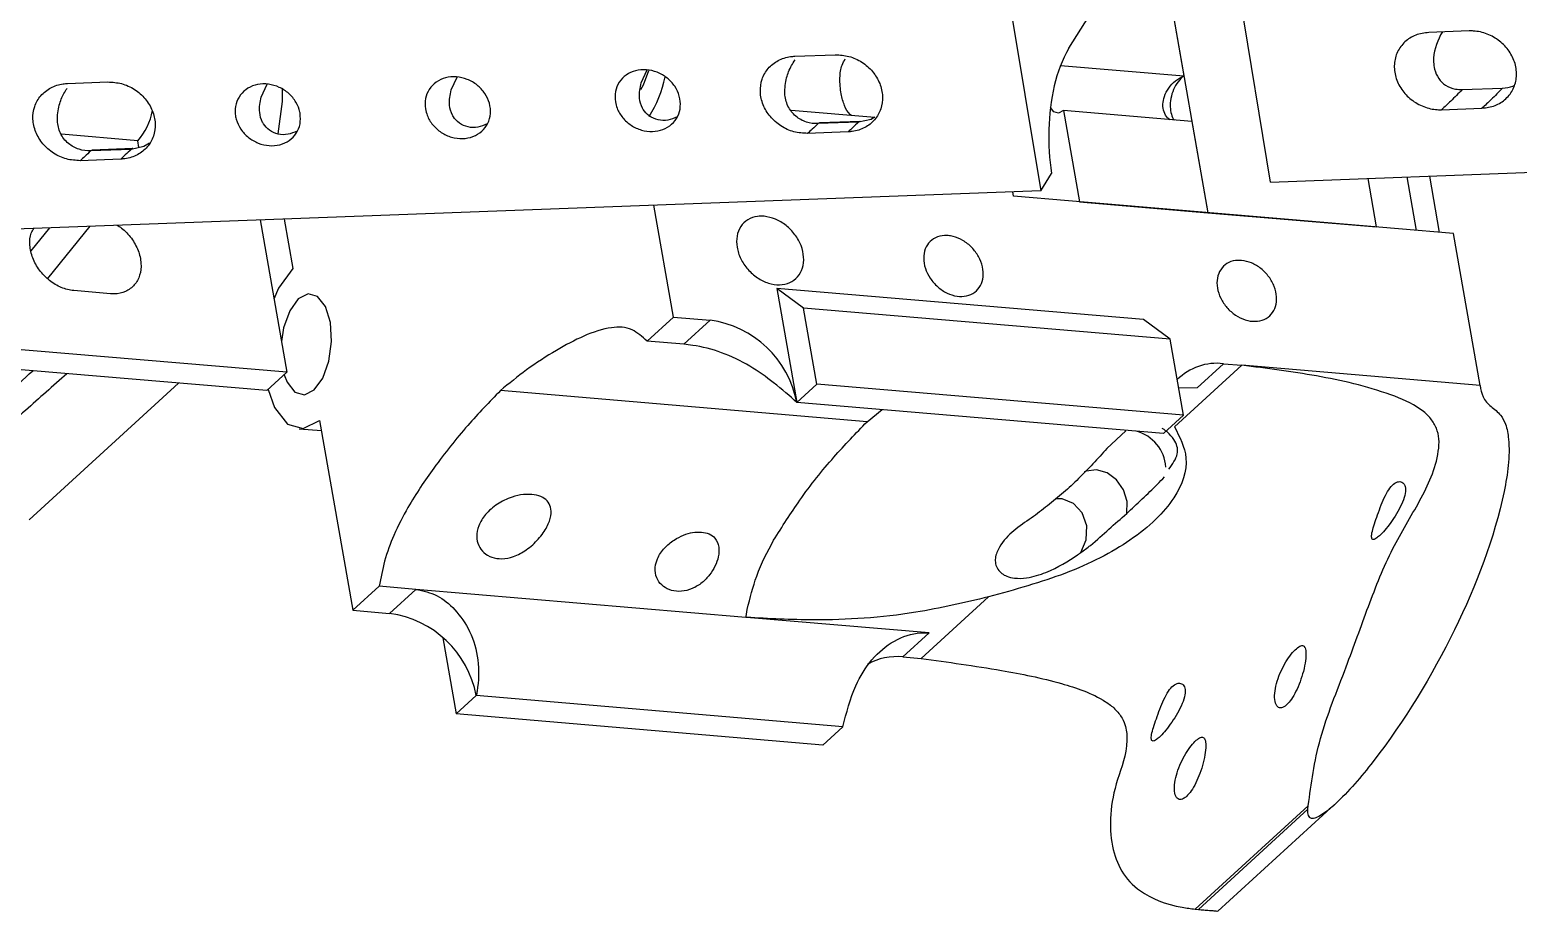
# Model space of a CAD drawing. Header units: millimetres. Extents: x -294 to 2792, y 5 to 1659.
# Drawn here: x 711.08 to 718.12, y 552.69 to 556.86 of the extents above; entities that cross this region are included whole.
import ezdxf

# ---------------------------------------------------------------- set-up
doc = ezdxf.new("R2010")
doc.units = ezdxf.units.MM
doc.layers.get('0').update_dxf_attribs({"lineweight": 18})

msp = doc.modelspace()

# ---------------------------------------------------------------- linework, layer by layer
at = {"color": 7, "linetype": 'Continuous', "lineweight": 25}
for p, q in [((715.9921, 556.7735), (716.4204, 557.4581)), ((716.4174, 557.3133), (716.6486, 555.995)), ((716.428, 557.2525), (716.5351, 556.6418)), ((715.7077, 557.0115), (715.8589, 556.099)), ((716.9455, 556.1397), (716.7997, 557.0195)), ((717.8841, 556.8543), (717.6931, 556.8472)), ((717.7576, 556.8496), (717.749, 556.8354)), ((714.6964, 556.7349), (714.8875, 556.7421)), ((715.9524, 556.6912), (716.5351, 556.6418)), ((711.2582, 556.6061), (711.4492, 556.6132)), ((713.0723, 556.5753), (713.1002, 556.6364)), ((713.9701, 556.6089), (713.998, 556.6701)), ((712.1745, 556.5417), (712.2023, 556.6025)), ((717.8512, 556.5774), (718.0422, 556.5846)), ((714.6785, 556.4806), (715.0743, 556.4471)), ((715.9663, 556.4776), (716.0419, 556.0465)), ((716.573, 556.4262), (715.9663, 556.4776)), ((717.7536, 556.4822), (717.9446, 556.4893)), ((714.9973, 556.4234), (714.8063, 556.4162)), ((715.0047, 556.427), (714.8137, 556.4198)), ((716.573, 556.4262), (716.6486, 555.995)), ((711.5906, 556.3351), (711.2295, 556.3657)), ((711.5963, 556.3027), (711.5906, 556.3351)), ((714.948, 556.377), (714.7569, 556.3699)), ((711.5591, 556.2945), (711.368, 556.2874)), ((711.5665, 556.2982), (711.3755, 556.291)), ((716.9455, 556.1397), (720.7658, 556.2828)), ((711.5097, 556.2482), (711.3187, 556.241)), ((715.8589, 556.099), (715.9099, 556.1804)), ((717.446, 555.9274), (717.4058, 556.1569)), ((717.6352, 555.9114), (717.5909, 556.1639)), ((717.7441, 555.9021), (717.6975, 556.1679)), ((715.8589, 556.099), (710.5105, 555.8986)), ((715.73, 556.0729), (715.7263, 556.094)), ((717.8098, 555.8966), (715.73, 556.0729)), ((714.1228, 555.5013), (714.0299, 556.0304)), ((716.0419, 556.0465), (716.6486, 555.995)), ((716.6486, 555.995), (717.446, 555.9274)), ((711.0866, 555.8151), (711.1746, 555.9234)), ((711.1648, 555.6832), (711.3656, 555.9306)), ((712.1685, 555.9607), (712.2949, 555.2401)), ((712.2832, 555.965), (712.3241, 555.7314)), ((717.9359, 555.178), (717.8098, 555.8966)), ((712.2949, 555.2401), (707.4418, 555.6515)), ((711.4613, 555.6116), (711.288, 555.6263)), ((714.6112, 555.6369), (714.7057, 555.0979)), ((716.3444, 555.4899), (714.6112, 555.6369)), ((714.7374, 555.5439), (714.6112, 555.6369)), ((712.2002, 555.1534), (707.3471, 555.5649)), ((713.9984, 555.3875), (714.1228, 555.5013)), ((714.1228, 555.5013), (714.2961, 555.4866)), ((714.1717, 555.3728), (714.2961, 555.4866)), ((716.4706, 555.3969), (714.7374, 555.5439)), ((714.8004, 555.1846), (714.7374, 555.5439)), ((716.4706, 555.3969), (716.3444, 555.4899)), ((714.1717, 555.3728), (713.9984, 555.3875)), ((716.5337, 555.0376), (716.4706, 555.3969)), ((716.7226, 555.2809), (716.5983, 555.1671)), ((716.7226, 555.2809), (716.8093, 555.2735)), ((712.2949, 555.2401), (712.2002, 555.1534)), ((716.8093, 555.2735), (716.491, 554.9822)), ((717.9359, 555.178), (716.8093, 555.2735)), ((711.7832, 555.1887), (711.0765, 554.5419)), ((715.0379, 555.0065), (713.3046, 555.1534)), ((714.7057, 555.0979), (714.8004, 555.1846)), ((716.5337, 555.0376), (714.8004, 555.1846)), ((716.5983, 555.1671), (716.5113, 555.1651)), ((716.439, 554.951), (714.7057, 555.0979)), ((715.0379, 555.0065), (715.1089, 555.0637)), ((712.4501, 555.0128), (712.6077, 554.1146)), ((716.439, 554.951), (716.5337, 555.0376)), ((712.3533, 554.9735), (712.4586, 554.9646)), ((716.2616, 554.9636), (716.1705, 554.8802)), ((712.6077, 554.1146), (712.732, 554.2284)), ((712.9053, 554.2137), (712.732, 554.2284)), ((712.781, 554.0999), (712.9053, 554.2137)), ((714.4652, 554.0814), (712.9053, 554.2137)), ((715.6124, 554.1781), (715.2942, 553.8868)), ((712.6077, 554.1146), (712.781, 554.0999)), ((714.4652, 554.0814), (714.4658, 554.0856)), ((714.4687, 554.0811), (714.4652, 554.0814)), ((714.4658, 554.0856), (714.4714, 554.1186)), ((715.3319, 554.0079), (714.4687, 554.0811)), ((715.3319, 554.0079), (715.2075, 553.8941)), ((713.0331, 553.9844), (713.033, 553.9838)), ((713.033, 553.9838), (713.096, 553.6245)), ((715.2075, 553.8941), (715.2942, 553.8868)), ((713.096, 553.6245), (713.1907, 553.7112)), ((714.9239, 553.5642), (713.1907, 553.7112)), ((714.8292, 553.4776), (713.096, 553.6245)), ((714.8292, 553.4776), (714.9239, 553.5642)), ((717.1234, 553.1904), (716.589, 552.7012)), ((717.1219, 553.1737), (716.6041, 552.6997)), ((716.6966, 552.6915), (717.2479, 553.1961)), ((717.1219, 553.1737), (717.1234, 553.1904)), ((716.589, 552.7012), (716.6041, 552.6997))]:
    msp.add_line(p, q, dxfattribs=at)
for points in [[(713.9683, 556.5778), (713.9806, 556.5994), (714.006, 556.6669)], [(712.2731, 556.5832), (712.2734, 556.5202), (712.2531, 556.3674)], [(715.9663, 556.4776), (715.9431, 556.4659), (715.9206, 556.4724), (715.9045, 556.4917)], [(714.8137, 556.4198), (714.8132, 556.4198), (714.8063, 556.4162)], [(715.0727, 556.4461), (715.057, 556.4365), (714.9973, 556.4234), (714.9973, 556.4234)], [(715.0047, 556.427), (715.0042, 556.427), (714.9973, 556.4234)], [(711.3755, 556.291), (711.3749, 556.291), (711.368, 556.2874)], [(711.6456, 556.3241), (711.6188, 556.3076), (711.5591, 556.2945), (711.5591, 556.2945)], [(711.5665, 556.2982), (711.5659, 556.2981), (711.5591, 556.2945)], [(712.3241, 555.7314), (712.2564, 555.6377), (712.2341, 555.5868)], [(712.5008, 555.4761), (712.4777, 555.5507), (712.4408, 555.5981), (712.3957, 555.611), (712.3493, 555.5877), (712.3087, 555.5314), (712.2801, 555.451), (712.2694, 555.3853)], [(712.2828, 555.229), (712.2966, 555.1935), (712.3335, 555.1461), (712.3786, 555.1331), (712.4249, 555.1565), (712.4656, 555.2127), (712.4942, 555.2932), (712.5066, 555.3857), (712.5008, 555.4761)], [(712.2062, 555.1589), (712.2363, 555.0744), (712.2978, 554.9955), (712.3729, 554.9738), (712.4501, 555.0128)], [(716.2652, 554.5725), (716.2667, 554.629), (716.25, 554.6848), (716.2174, 554.7323), (716.173, 554.7654), (716.123, 554.7795), (716.0738, 554.7729), (716.0647, 554.7692)], [(716.0478, 554.3874), (716.0737, 554.4477), (716.0763, 554.5141), (716.0552, 554.5752), (716.0139, 554.6203), (715.9597, 554.6418), (715.9282, 554.6421)]]:
    msp.add_lwpolyline(points, dxfattribs=at)
for centre, radius, start, end in [((716.5522, 556.4524), 0.6456, 150.17733, 167.22463), ((713.5231, 556.7535), 0.5718, 327.89798, 348.30018), ((717.0574, 556.353), 1.1604, 167.95001, 188.54998), ((711.3697, 556.5299), 0.2946, 318.5861, 349.84789), ((714.2308, 555.0075), 0.4835, 10.77255, 82.23768), ((716.6909, 555.0186), 0.2642, 83.10044, 134.95817), ((716.2594, 554.777), 0.1919, 4.51208, 74.35372), ((712.7157, 553.6208), 0.4835, 10.77255, 82.23768), ((715.178, 553.6169), 0.2788, 83.92376, 119.72498)]:
    msp.add_arc(centre, radius, start, end, dxfattribs=at)
for points, knots in [([(717.6931, 556.8472), (717.672, 556.8444), (717.6297, 556.8387), (717.5777, 556.8051), (717.5419, 556.7572), (717.5267, 556.6984), (717.5336, 556.6359), (717.5619, 556.5766), (717.6084, 556.5273), (717.6678, 556.4936), (717.7187, 556.4819), (717.7469, 556.4821), (717.7536, 556.4822)], [0, 0, 0, 0, 0.0642331, 0.1284662, 0.1926992, 0.2569323, 0.3211654, 0.3853985, 0.4496316, 0.5138647, 0.5780977, 0.5982268, 0.5982268, 0.5982268, 0.5982268]), ([(717.749, 556.8354), (717.7306, 556.7963), (717.7081, 556.7484), (717.7183, 556.6846), (717.7202, 556.673)], [0, 0, 0, 0, 0.1411819, 0.1725148, 0.1725148, 0.1725148, 0.1725148]), ([(717.9446, 556.4893), (717.9658, 556.4921), (718.0081, 556.4978), (718.06, 556.5314), (718.0958, 556.5794), (718.1111, 556.6381), (718.1042, 556.7006), (718.0759, 556.7599), (718.0294, 556.8092), (717.97, 556.8429), (717.9191, 556.8546), (717.8909, 556.8544), (717.8841, 556.8543)], [0, 0, 0, 0, 0.0642331, 0.1284662, 0.1926992, 0.2569323, 0.3211654, 0.3853985, 0.4496316, 0.5138647, 0.5780977, 0.5982268, 0.5982268, 0.5982268, 0.5982268]), ([(714.7569, 556.3699), (714.7351, 556.3711), (714.6915, 556.3735), (714.6291, 556.4028), (714.578, 556.4475), (714.5435, 556.5045), (714.5298, 556.5667), (714.5382, 556.6273), (714.5679, 556.6795), (714.6154, 556.7172), (714.6619, 556.7325), (714.6898, 556.7344), (714.6964, 556.7349)], [0, 0, 0, 0, 0.0642267, 0.1284535, 0.1926802, 0.2569068, 0.3211333, 0.3853599, 0.4495865, 0.5138132, 0.5780399, 0.5981669, 0.5981669, 0.5981669, 0.5981669]), ([(714.6578, 556.6326), (714.6608, 556.6424), (714.6707, 556.6758), (714.6864, 556.7002), (714.6975, 556.7174)], [0, 0, 0, 0, 0.02773888, 0.09448899, 0.09448899, 0.09448899, 0.09448899]), ([(714.8875, 556.7421), (714.9093, 556.7408), (714.9529, 556.7384), (715.0153, 556.7091), (715.0664, 556.6644), (715.1009, 556.6075), (715.1146, 556.5453), (715.1062, 556.4846), (715.0765, 556.4324), (715.029, 556.3947), (714.9826, 556.3794), (714.9546, 556.3775), (714.948, 556.377)], [0, 0, 0, 0, 0.0642267, 0.1284533, 0.19268, 0.2569067, 0.3211334, 0.38536, 0.4495865, 0.5138131, 0.5780397, 0.5981669, 0.5981669, 0.5981669, 0.5981669]), ([(714.9642, 556.4564), (714.9623, 556.4576), (714.9457, 556.4684), (714.9301, 556.5009), (714.9129, 556.5588), (714.9074, 556.6264), (714.9135, 556.6855), (714.9291, 556.7126), (714.9344, 556.722)], [0, 0, 0, 0, 0.0075031, 0.0666627, 0.1284808, 0.2020012, 0.2583117, 0.2877524, 0.2877524, 0.2877524, 0.2877524]), ([(711.4492, 556.6132), (711.471, 556.612), (711.5146, 556.6096), (711.577, 556.5803), (711.6282, 556.5356), (711.6626, 556.4786), (711.6764, 556.4164), (711.668, 556.3558), (711.6383, 556.3036), (711.5907, 556.2659), (711.5443, 556.2506), (711.5164, 556.2487), (711.5097, 556.2482)], [0, 0, 0, 0, 0.0642267, 0.1284533, 0.19268, 0.2569067, 0.3211334, 0.38536, 0.4495865, 0.5138131, 0.5780397, 0.5981669, 0.5981669, 0.5981669, 0.5981669]), ([(712.9503, 556.4858), (712.9492, 556.5023), (712.9472, 556.5353), (712.9663, 556.58), (712.9996, 556.6146), (713.0448, 556.6354), (713.0966, 556.64), (713.1491, 556.6279), (713.1964, 556.6004), (713.2332, 556.5606), (713.2554, 556.513), (713.2603, 556.463), (713.2475, 556.4162), (713.2185, 556.378), (713.1764, 556.3525), (713.1261, 556.3427), (713.0731, 556.3497), (713.0235, 556.3727), (712.9831, 556.409), (712.9588, 556.4491), (712.9526, 556.4756), (712.9503, 556.4858)], [0, 0, 0, 0, 0.05141, 0.1028201, 0.1542301, 0.2056402, 0.2570502, 0.3084602, 0.3598702, 0.4112802, 0.4626903, 0.5141003, 0.5655104, 0.6169204, 0.6683304, 0.7197404, 0.7711505, 0.8225605, 0.8739705, 0.9253805, 0.9575572, 0.9575572, 0.9575572, 0.9575572]), ([(713.848, 556.5195), (713.847, 556.5359), (713.8449, 556.5689), (713.864, 556.6136), (713.8973, 556.6483), (713.9426, 556.6691), (713.9944, 556.6737), (714.0469, 556.6615), (714.0942, 556.634), (714.131, 556.5942), (714.1531, 556.5466), (714.1581, 556.4966), (714.1453, 556.4499), (714.1162, 556.4116), (714.0742, 556.3861), (714.0238, 556.3763), (713.9709, 556.3833), (713.9213, 556.4063), (713.8809, 556.4427), (713.8566, 556.4827), (713.8504, 556.5092), (713.848, 556.5195)], [0, 0, 0, 0, 0.05141, 0.1028201, 0.1542301, 0.2056402, 0.2570502, 0.3084602, 0.3598702, 0.4112802, 0.4626903, 0.5141003, 0.5655104, 0.6169204, 0.6683304, 0.7197404, 0.7711505, 0.8225605, 0.8739705, 0.9253805, 0.9575572, 0.9575572, 0.9575572, 0.9575572]), ([(714.8063, 556.4162), (714.8063, 556.4162), (714.7875, 556.4155), (714.7488, 556.4207), (714.6959, 556.4499), (714.6587, 556.5004), (714.6441, 556.5681), (714.6528, 556.6088), (714.6578, 556.6326)], [0, 0, 0, 0, 0.0000099, 0.0484778, 0.0997298, 0.1588771, 0.2239483, 0.3162391, 0.3162391, 0.3162391, 0.3162391]), ([(716.4711, 556.4348), (716.4667, 556.4376), (716.4534, 556.4461), (716.4399, 556.4713), (716.436, 556.4953), (716.4366, 556.5197), (716.4419, 556.5472), (716.4626, 556.5863), (716.4947, 556.62), (716.5209, 556.6358), (716.5346, 556.6415), (716.5351, 556.6418)], [0, 0, 0, 0, 0.0183377, 0.0549854, 0.0913004, 0.0928031, 0.1284203, 0.1712006, 0.2163167, 0.2611875, 0.2630818, 0.2630818, 0.2630818, 0.2630818]), ([(716.5351, 556.6418), (716.5348, 556.6415), (716.5251, 556.6345), (716.507, 556.6161), (716.4856, 556.579), (716.4728, 556.5368), (716.4693, 556.4952), (716.4755, 556.4603), (716.4837, 556.439), (716.4904, 556.4334), (716.4907, 556.4332)], [0, 0, 0, 0, 0.0017963, 0.0444224, 0.0873858, 0.1281198, 0.1633557, 0.1977953, 0.2325949, 0.2342696, 0.2342696, 0.2342696, 0.2342696]), ([(717.7202, 556.673), (717.7253, 556.6581), (717.7345, 556.6308), (717.7706, 556.596), (717.8117, 556.5786), (717.8404, 556.5778), (717.8512, 556.5774)], [0, 0, 0, 0, 0.0564289, 0.1033269, 0.15043, 0.1788194, 0.1788194, 0.1788194, 0.1788194]), ([(711.3187, 556.241), (711.2969, 556.2423), (711.2532, 556.2447), (711.1909, 556.274), (711.1397, 556.3187), (711.1053, 556.3756), (711.0915, 556.4378), (711.0999, 556.4985), (711.1296, 556.5507), (711.1772, 556.5884), (711.2236, 556.6037), (711.2515, 556.6056), (711.2582, 556.6061)], [0, 0, 0, 0, 0.0642267, 0.1284535, 0.1926802, 0.2569068, 0.3211333, 0.3853599, 0.4495865, 0.5138132, 0.5780399, 0.5981669, 0.5981669, 0.5981669, 0.5981669]), ([(711.2196, 556.5038), (711.2225, 556.5136), (711.2317, 556.5447), (711.2462, 556.5674), (711.2562, 556.5829)], [0, 0, 0, 0, 0.02781448, 0.08806485, 0.08806485, 0.08806485, 0.08806485]), ([(712.3581, 556.4636), (712.3592, 556.4472), (712.3612, 556.4142), (712.3421, 556.3695), (712.3088, 556.3348), (712.2635, 556.314), (712.2118, 556.3094), (712.1593, 556.3216), (712.1119, 556.3491), (712.0751, 556.3889), (712.0567, 556.4285), (712.049, 556.4694), (712.0522, 556.5103), (712.0733, 556.5534), (712.1093, 556.5859), (712.1561, 556.6039), (712.2085, 556.6054), (712.2605, 556.5903), (712.3063, 556.5603), (712.3406, 556.5188), (712.3544, 556.4843), (712.3577, 556.4658), (712.3581, 556.4636)], [0, 0, 0, 0, 0.0513844, 0.1027688, 0.1541531, 0.2055375, 0.2569219, 0.3083063, 0.3596907, 0.411075, 0.4624594, 0.4878747, 0.5392591, 0.5906435, 0.6420279, 0.6934122, 0.7447966, 0.796181, 0.8475654, 0.8989497, 0.9503341, 0.9571091, 0.9571091, 0.9571091, 0.9571091]), ([(712.3435, 556.3805), (712.3294, 556.3745), (712.3003, 556.3621), (712.2528, 556.3642), (712.2109, 556.3828), (712.1898, 556.4062), (712.1732, 556.435), (712.161, 556.4815), (712.1693, 556.5185), (712.1745, 556.5417)], [0, 0, 0, 0, 0.0374879, 0.0773164, 0.1186993, 0.1597642, 0.1676781, 0.2223386, 0.3148359, 0.3148359, 0.3148359, 0.3148359]), ([(713.2424, 556.4145), (713.2279, 556.4083), (713.1984, 556.3958), (713.1506, 556.3978), (713.1087, 556.4165), (713.0876, 556.4399), (713.0709, 556.4686), (713.0587, 556.5152), (713.0671, 556.5521), (713.0723, 556.5753)], [0, 0, 0, 0, 0.0385263, 0.0783836, 0.1197964, 0.160891, 0.1688106, 0.2235106, 0.3160747, 0.3160747, 0.3160747, 0.3160747]), ([(714.1402, 556.4482), (714.1257, 556.442), (714.0962, 556.4294), (714.0484, 556.4315), (714.0064, 556.4501), (713.9854, 556.4735), (713.9687, 556.5023), (713.9565, 556.5488), (713.9648, 556.5857), (713.9701, 556.6089)], [0, 0, 0, 0, 0.0385263, 0.0783836, 0.1197964, 0.160891, 0.1688106, 0.2235106, 0.3160747, 0.3160747, 0.3160747, 0.3160747]), ([(717.8512, 556.5774), (717.833, 556.5588), (717.8007, 556.5256), (717.768, 556.4954), (717.7536, 556.4822)], [0, 0, 0, 0, 0.0763932, 0.1364103, 0.1364103, 0.1364103, 0.1364103]), ([(718.0422, 556.5846), (718.0241, 556.566), (717.9917, 556.5327), (717.959, 556.5026), (717.9446, 556.4893)], [0, 0, 0, 0, 0.0763932, 0.1364103, 0.1364103, 0.1364103, 0.1364103]), ([(718.0422, 556.5846), (718.0588, 556.5858), (718.0777, 556.5871), (718.0946, 556.5961), (718.0965, 556.5971)], [0, 0, 0, 0, 0.05032446, 0.05692105, 0.05692105, 0.05692105, 0.05692105]), ([(711.368, 556.2874), (711.368, 556.2874), (711.3493, 556.2867), (711.3106, 556.2918), (711.2576, 556.321), (711.2204, 556.3715), (711.2058, 556.4393), (711.2145, 556.4799), (711.2196, 556.5038)], [0, 0, 0, 0, 0.0000099, 0.0484778, 0.0997298, 0.1588771, 0.2239483, 0.3162391, 0.3162391, 0.3162391, 0.3162391]), ([(714.8063, 556.4162), (714.7971, 556.4073), (714.7807, 556.3915), (714.7642, 556.3765), (714.7569, 556.3699)], [0, 0, 0, 0, 0.0379034, 0.06769991, 0.06769991, 0.06769991, 0.06769991]), ([(714.9973, 556.4234), (714.9881, 556.4145), (714.9717, 556.3987), (714.9552, 556.3836), (714.948, 556.377)], [0, 0, 0, 0, 0.0379034, 0.06769991, 0.06769991, 0.06769991, 0.06769991]), ([(711.368, 556.2874), (711.3589, 556.2785), (711.3424, 556.2627), (711.3259, 556.2477), (711.3187, 556.241)], [0, 0, 0, 0, 0.0379034, 0.06769991, 0.06769991, 0.06769991, 0.06769991]), ([(711.5591, 556.2945), (711.5499, 556.2857), (711.5335, 556.2698), (711.517, 556.2548), (711.5097, 556.2482)], [0, 0, 0, 0, 0.0379034, 0.06769991, 0.06769991, 0.06769991, 0.06769991]), ([(714.5514, 555.9782), (714.5692, 555.9749), (714.6049, 555.9684), (714.6565, 555.9365), (714.6992, 555.8925), (714.7285, 555.8395), (714.741, 555.784), (714.7353, 555.7322), (714.7121, 555.6899), (714.6739, 555.6618), (714.6252, 555.6512), (714.5713, 555.6592), (714.5183, 555.685), (714.4723, 555.7256), (714.4384, 555.7764), (714.4204, 555.8318), (714.4204, 555.8854), (714.4383, 555.9313), (714.4722, 555.964), (714.5124, 555.979), (714.5405, 555.9784), (714.5514, 555.9782)], [0, 0, 0, 0, 0.054617, 0.109235, 0.163852, 0.21847, 0.273087, 0.327705, 0.382322, 0.436939, 0.491557, 0.546174, 0.600792, 0.655409, 0.710026, 0.764644, 0.819261, 0.873879, 0.928496, 0.983114, 1.017298, 1.017298, 1.017298, 1.017298]), ([(711.288, 555.6263), (711.2682, 555.6299), (711.2285, 555.6372), (711.1712, 555.6726), (711.1238, 555.7215), (711.0911, 555.7805), (711.0779, 555.8416), (711.0808, 555.8912), (711.0948, 555.9133), (711.0994, 555.9206)], [0, 0, 0, 0, 0.0631995, 0.126399, 0.1895985, 0.2527978, 0.3159971, 0.3791964, 0.4104296, 0.4104296, 0.4104296, 0.4104296]), ([(711.4918, 555.9353), (711.4992, 555.9312), (711.5255, 555.9166), (711.5623, 555.8749), (711.5952, 555.817), (711.609, 555.7551), (711.6027, 555.6976), (711.5769, 555.6505), (711.5345, 555.6195), (711.4927, 555.61), (711.4674, 555.6113), (711.4613, 555.6116)], [0, 0, 0, 0, 0.0232812, 0.0833459, 0.1434105, 0.2034752, 0.2635398, 0.3236044, 0.3836689, 0.4437336, 0.4625565, 0.4625565, 0.4625565, 0.4625565]), ([(715.4211, 555.8867), (715.4289, 555.8857), (715.4523, 555.8825), (715.4921, 555.8654), (715.5345, 555.8318), (715.5671, 555.788), (715.586, 555.7391), (715.5892, 555.6907), (715.5763, 555.6482), (715.5487, 555.6164), (715.5096, 555.5988), (715.4633, 555.5976), (715.4152, 555.6127), (715.3705, 555.6425), (715.3344, 555.6836), (715.3109, 555.7315), (715.3027, 555.7806), (715.3107, 555.8255), (715.3339, 555.8611), (715.3698, 555.8834), (715.4016, 555.8881), (715.4191, 555.8869), (715.4211, 555.8867)], [0, 0, 0, 0, 0.0240095, 0.0725517, 0.1210938, 0.169636, 0.2181781, 0.2667203, 0.3152624, 0.3638046, 0.4123467, 0.4608889, 0.5094311, 0.5579732, 0.6065154, 0.6550575, 0.7035997, 0.7521418, 0.800684, 0.8492261, 0.8977683, 0.9041685, 0.9041685, 0.9041685, 0.9041685]), ([(716.8077, 555.7692), (716.8236, 555.7663), (716.8553, 555.7604), (716.9012, 555.7321), (716.9391, 555.693), (716.9651, 555.6459), (716.9762, 555.5966), (716.9712, 555.5505), (716.9505, 555.5129), (716.9166, 555.488), (716.8733, 555.4785), (716.8254, 555.4857), (716.7783, 555.5086), (716.7374, 555.5446), (716.7073, 555.5898), (716.6913, 555.639), (716.6913, 555.6867), (716.7072, 555.7275), (716.7374, 555.7566), (716.7731, 555.7699), (716.7981, 555.7694), (716.8077, 555.7692)], [0, 0, 0, 0, 0.0485488, 0.0970976, 0.1456465, 0.1941953, 0.2427441, 0.2912929, 0.3398417, 0.3883905, 0.4369394, 0.4854882, 0.534037, 0.5825858, 0.6311346, 0.6796835, 0.7282323, 0.7767811, 0.8253299, 0.8738787, 0.9042647, 0.9042647, 0.9042647, 0.9042647]), ([(713.9984, 555.3875), (713.9752, 555.4084), (713.9235, 555.455), (713.8191, 555.4561), (713.6991, 555.4158), (713.5647, 555.3431), (713.4327, 555.2587), (713.3456, 555.1871), (713.3046, 555.1534)], [0, 0, 0, 0, 0.090584, 0.2017325, 0.3508056, 0.4991296, 0.6624896, 0.8070971, 0.8070971, 0.8070971, 0.8070971]), ([(714.7057, 555.0979), (714.6722, 555.128), (714.6144, 555.1801), (714.4864, 555.2716), (714.3539, 555.3369), (714.242, 555.3652), (714.1857, 555.3713), (714.1717, 555.3728)], [0, 0, 0, 0, 0.1807673, 0.3123069, 0.4440395, 0.5718813, 0.6140107, 0.6140107, 0.6140107, 0.6140107]), ([(710.8588, 555.0286), (710.8588, 555.0286), (710.8949, 555.0617), (710.9729, 555.133), (711.0516, 555.2074), (711.0937, 555.2472)], [0, 0, 0, 0, 0.0000078, 0.1492, 0.3208546, 0.3208546, 0.3208546, 0.3208546]), ([(711.2555, 555.2335), (711.19, 555.1757), (711.0872, 555.0851), (710.9873, 554.9943), (710.9512, 554.9614)], [0, 0, 0, 0, 0.2603289, 0.4082287, 0.4082287, 0.4082287, 0.4082287]), ([(717.1234, 553.1904), (717.1372, 553.2946), (717.1648, 553.5033), (717.2982, 553.8279), (717.4057, 554.1325), (717.5129, 554.4061), (717.6542, 554.6289), (717.7342, 554.8001), (717.7438, 554.9223), (717.7318, 554.9763), (717.7018, 555.026), (717.6302, 555.088), (717.4454, 555.1641), (717.1615, 555.229), (716.9268, 555.2587), (716.8093, 555.2735)], [0, 0, 0, 0, 0.343335, 0.687536, 0.973666, 1.25864, 1.519827, 1.777302, 1.836028, 1.884711, 1.933613, 1.996228, 2.152821, 2.532086, 2.913053, 2.913053, 2.913053, 2.913053]), ([(713.3046, 555.1534), (713.2527, 555.1), (713.1453, 554.9893), (712.9991, 554.8038), (712.8812, 554.6315), (712.8036, 554.481), (712.7559, 554.355), (712.7396, 554.2686), (712.732, 554.2284)], [0, 0, 0, 0, 0.259277, 0.537175, 0.763786, 0.900056, 1.010576, 1.10663, 1.10663, 1.10663, 1.10663]), ([(717.9359, 555.178), (717.939, 555.1598), (717.9437, 555.1321), (717.965, 555.0979), (717.9953, 555.0713), (718.0325, 555.0439), (718.0613, 554.9875), (718.0812, 554.8643), (718.0334, 554.5349), (717.833, 554.0101), (717.5299, 553.5119), (717.3007, 553.2404), (717.2056, 553.1588), (717.1725, 553.1381), (717.1543, 553.1313), (717.1438, 553.1297), (717.1355, 553.1315), (717.1289, 553.1361), (717.1221, 553.1482), (717.1214, 553.1621), (717.1219, 553.1725), (717.1219, 553.1737)], [0, 0, 0, 0, 0.05674, 0.086321, 0.115662, 0.177034, 0.223423, 0.296992, 0.554534, 1.257544, 1.977781, 2.249078, 2.316868, 2.350885, 2.362807, 2.374841, 2.383559, 2.392261, 2.40615, 2.440349, 2.444945, 2.444945, 2.444945, 2.444945]), ([(714.5963, 554.4458), (714.6369, 554.5103), (714.7276, 554.6544), (714.8765, 554.8392), (714.9852, 554.9519), (715.0379, 555.0065)], [0, 0, 0, 0, 0.2110871, 0.4718561, 0.716161, 0.716161, 0.716161, 0.716161]), ([(716.491, 554.9822), (716.5156, 554.9342), (716.5692, 554.8296), (716.5049, 554.6379), (716.3071, 554.446), (715.9937, 554.2836), (715.737, 554.2126), (715.6124, 554.1781)], [0, 0, 0, 0, 0.239848, 0.522002, 0.833965, 1.124269, 1.397817, 1.397817, 1.397817, 1.397817]), ([(716.4641, 554.7815), (716.4814, 554.8056), (716.5118, 554.8477), (716.5037, 554.9024), (716.4735, 554.9425), (716.4498, 554.9642), (716.4367, 554.9724), (716.4324, 554.9751)], [0, 0, 0, 0, 0.0998636, 0.175037, 0.2126917, 0.2307056, 0.2397823, 0.2397823, 0.2397823, 0.2397823]), ([(716.1705, 554.8802), (716.1602, 554.868), (716.1292, 554.8313), (716.0711, 554.7716), (716.0258, 554.7262), (716.0031, 554.7035)], [0, 0, 0, 0, 0.0485489, 0.145987, 0.2434609, 0.2434609, 0.2434609, 0.2434609]), ([(716.2652, 554.5725), (716.277, 554.5835), (716.3142, 554.6183), (716.3764, 554.677), (716.4216, 554.7224), (716.4442, 554.7451)], [0, 0, 0, 0, 0.0471058, 0.1478486, 0.2487103, 0.2487103, 0.2487103, 0.2487103]), ([(717.46, 554.4669), (717.4682, 554.4751), (717.4847, 554.4916), (717.5134, 554.5288), (717.5413, 554.5711), (717.5654, 554.6162), (717.5813, 554.6591), (717.5849, 554.6942), (717.5757, 554.717), (717.5568, 554.7256), (717.5327, 554.7186), (717.5088, 554.6953), (717.4875, 554.6585), (717.4682, 554.6133), (717.4505, 554.5661), (717.4355, 554.5226), (717.425, 554.4861), (717.4212, 554.4598), (717.4268, 554.4477), (717.4405, 554.4506), (717.4541, 554.462), (717.46, 554.4669)], [0, 0, 0, 0, 0.0345492, 0.0690703, 0.1043802, 0.1413151, 0.1792819, 0.2165356, 0.2518881, 0.2863994, 0.3217694, 0.3575204, 0.3928696, 0.4286659, 0.4638926, 0.4983938, 0.5339031, 0.5711879, 0.6091558, 0.6460416, 0.6738476, 0.6738476, 0.6738476, 0.6738476]), ([(713.4538, 554.6627), (713.4686, 554.6602), (713.4982, 554.6552), (713.5281, 554.6334), (713.545, 554.6025), (713.5459, 554.5606), (713.5272, 554.5084), (713.4874, 554.4512), (713.4313, 554.4001), (713.3697, 554.3671), (713.3123, 554.3557), (713.2631, 554.3629), (713.2244, 554.3856), (713.1991, 554.4209), (713.1899, 554.4657), (713.2, 554.517), (713.2325, 554.5704), (713.2871, 554.6184), (713.3519, 554.6498), (713.4104, 554.6636), (713.4405, 554.663), (713.4538, 554.6627)], [0, 0, 0, 0, 0.045746, 0.091387, 0.139686, 0.194976, 0.25832, 0.326903, 0.39309, 0.450994, 0.501881, 0.549463, 0.596326, 0.644339, 0.695542, 0.752287, 0.816066, 0.884691, 0.950589, 0.997697, 1.035388, 1.035388, 1.035388, 1.035388]), ([(716.0031, 554.7035), (715.9908, 554.6926), (715.9538, 554.6599), (715.8915, 554.609), (715.84, 554.57), (715.8142, 554.5505)], [0, 0, 0, 0, 0.0485446, 0.1458907, 0.2432766, 0.2432766, 0.2432766, 0.2432766]), ([(716.0478, 554.3874), (716.0633, 554.3988), (716.1129, 554.4351), (716.1808, 554.4988), (716.237, 554.5479), (716.2652, 554.5725)], [0, 0, 0, 0, 0.053183, 0.1694214, 0.285843, 0.285843, 0.285843, 0.285843]), ([(715.8142, 554.5505), (715.7573, 554.5129), (715.686, 554.4659), (715.6435, 554.3728), (715.6437, 554.335), (715.6536, 554.3087), (715.6736, 554.2881), (715.7011, 554.2733), (715.7415, 554.2641), (715.8073, 554.2672), (715.9167, 554.3024), (715.9948, 554.3509), (716.0428, 554.384), (716.0478, 554.3874)], [0, 0, 0, 0, 0.2477513, 0.3099655, 0.336784, 0.3638475, 0.3880568, 0.4088946, 0.4395893, 0.4870915, 0.5708586, 0.7407128, 0.7602068, 0.7602068, 0.7602068, 0.7602068]), ([(714.2552, 554.4848), (714.2413, 554.4848), (714.2137, 554.4848), (714.168, 554.4708), (714.1218, 554.4467), (714.0771, 554.4092), (714.0432, 554.3594), (714.0318, 554.3048), (714.0447, 554.2584), (714.0735, 554.2256), (714.1131, 554.2062), (714.1609, 554.2018), (714.2116, 554.2146), (714.2581, 554.2432), (714.2951, 554.2814), (714.3215, 554.3242), (714.3374, 554.37), (714.3396, 554.4164), (714.3241, 554.4536), (714.2942, 554.4778), (714.2678, 554.4825), (714.2552, 554.4848)], [0, 0, 0, 0, 0.0401275, 0.0801169, 0.1243729, 0.1774038, 0.2376699, 0.2963039, 0.3462432, 0.39109, 0.4365357, 0.4848088, 0.534716, 0.5831115, 0.6284678, 0.6733163, 0.7220934, 0.7779343, 0.8388665, 0.882668, 0.923281, 0.923281, 0.923281, 0.923281]), ([(714.4714, 554.1186), (714.4849, 554.173), (714.5157, 554.2968), (714.5674, 554.3923), (714.5963, 554.4458)], [0, 0, 0, 0, 0.1551853, 0.3530849, 0.3530849, 0.3530849, 0.3530849]), ([(712.9053, 554.2137), (712.9396, 554.2063), (713.0081, 554.1917), (713.0943, 554.1185), (713.1672, 554.0151), (713.2054, 553.8791), (713.2022, 553.7741), (713.1919, 553.7182), (713.1907, 553.7112)], [0, 0, 0, 0, 0.1140921, 0.2276822, 0.3541171, 0.4905727, 0.6342212, 0.6549471, 0.6549471, 0.6549471, 0.6549471]), ([(715.6124, 554.1781), (715.498, 554.1512), (715.2238, 554.0867), (714.8238, 554.0614), (714.573, 554.0753), (714.4687, 554.0811)], [0, 0, 0, 0, 0.340823, 0.816806, 1.155674, 1.155674, 1.155674, 1.155674]), ([(714.9239, 553.5642), (714.9405, 553.6304), (714.9692, 553.7447), (715.0562, 553.8867), (715.1616, 553.9759), (715.2625, 554.0103), (715.3181, 554.0084), (715.3319, 554.0079)], [0, 0, 0, 0, 0.1962839, 0.3391147, 0.4821549, 0.6209703, 0.666716, 0.666716, 0.666716, 0.666716]), ([(717.0211, 553.6674), (717.0287, 553.6756), (717.044, 553.692), (717.0662, 553.7312), (717.0858, 553.7771), (717.1015, 553.8278), (717.1114, 553.8777), (717.1138, 553.9187), (717.1078, 553.9437), (717.0939, 553.9503), (717.0737, 553.9403), (717.0494, 553.9164), (717.0235, 553.8814), (716.999, 553.8385), (716.9791, 553.7912), (716.9663, 553.7433), (716.9627, 553.6995), (716.9693, 553.6664), (716.985, 553.6507), (717.0039, 553.6534), (717.0166, 553.6637), (717.0211, 553.6674)], [0, 0, 0, 0, 0.0343281, 0.0686098, 0.1041524, 0.1426456, 0.183989, 0.2262628, 0.2668699, 0.3049794, 0.3413488, 0.3768847, 0.4122264, 0.4479031, 0.4845311, 0.522878, 0.563508, 0.60576, 0.6471227, 0.6852201, 0.7062489, 0.7062489, 0.7062489, 0.7062489]), ([(715.2942, 553.8868), (715.4202, 553.8695), (715.6396, 553.8395), (715.8969, 553.7881), (716.0621, 553.7359), (716.1492, 553.6966), (716.2112, 553.6494), (716.2444, 553.6072), (716.2651, 553.5548), (716.2712, 553.4458), (716.1905, 553.2564), (716.1725, 552.9908), (716.2818, 552.7917), (716.4633, 552.718), (716.5683, 552.704), (716.589, 552.7012)], [0, 0, 0, 0, 0.307171, 0.535031, 0.619, 0.703457, 0.743136, 0.783217, 0.817736, 0.877461, 1.082802, 1.492823, 1.875918, 2.135433, 2.198797, 2.198797, 2.198797, 2.198797]), ([(716.4183, 553.5135), (716.4266, 553.5218), (716.4431, 553.5382), (716.4718, 553.5755), (716.4997, 553.6177), (716.5238, 553.6629), (716.5397, 553.7058), (716.5433, 553.7408), (716.5341, 553.7636), (716.5151, 553.7722), (716.4911, 553.7652), (716.4671, 553.7419), (716.4458, 553.7051), (716.4266, 553.6599), (716.4089, 553.6127), (716.3939, 553.5692), (716.3834, 553.5327), (716.3796, 553.5064), (716.3852, 553.4944), (716.3989, 553.4972), (716.4125, 553.5086), (716.4183, 553.5135)], [0, 0, 0, 0, 0.0345492, 0.0690703, 0.1043802, 0.1413151, 0.1792819, 0.2165356, 0.2518881, 0.2863994, 0.3217694, 0.3575204, 0.3928696, 0.4286659, 0.4638926, 0.4983938, 0.5339031, 0.5711879, 0.6091558, 0.6460416, 0.6738476, 0.6738476, 0.6738476, 0.6738476]), ([(716.5476, 553.2341), (716.5552, 553.2423), (716.5705, 553.2587), (716.5928, 553.2979), (716.6124, 553.3437), (716.628, 553.3944), (716.6379, 553.4443), (716.6404, 553.4853), (716.6343, 553.5103), (716.6204, 553.5169), (716.6002, 553.5069), (716.5759, 553.483), (716.55, 553.448), (716.5256, 553.4052), (716.5056, 553.3579), (716.4929, 553.3099), (716.4893, 553.2662), (716.4958, 553.233), (716.5115, 553.2174), (716.5304, 553.2201), (716.5431, 553.2304), (716.5476, 553.2341)], [0, 0, 0, 0, 0.0343281, 0.0686098, 0.1041524, 0.1426456, 0.183989, 0.2262628, 0.2668699, 0.3049794, 0.3413488, 0.3768847, 0.4122264, 0.4479031, 0.4845311, 0.522878, 0.563508, 0.60576, 0.6471227, 0.6852201, 0.7062489, 0.7062489, 0.7062489, 0.7062489]), ([(716.6041, 552.6997), (716.6123, 552.699), (716.6241, 552.698), (716.6423, 552.6967), (716.6545, 552.6958), (716.6648, 552.695), (716.6735, 552.6942), (716.6845, 552.6931), (716.6957, 552.6915), (716.695, 552.6929), (716.6945, 552.6939)], [0, 0, 0, 0, 0.01519704, 0.02162642, 0.02812675, 0.03232866, 0.03652544, 0.04304397, 0.05937936, 0.09465503, 0.09465503, 0.09465503, 0.09465503])]:
    msp.add_open_spline(points, degree=3, knots=knots, dxfattribs=at)

doc.saveas('drawing.dxf')
